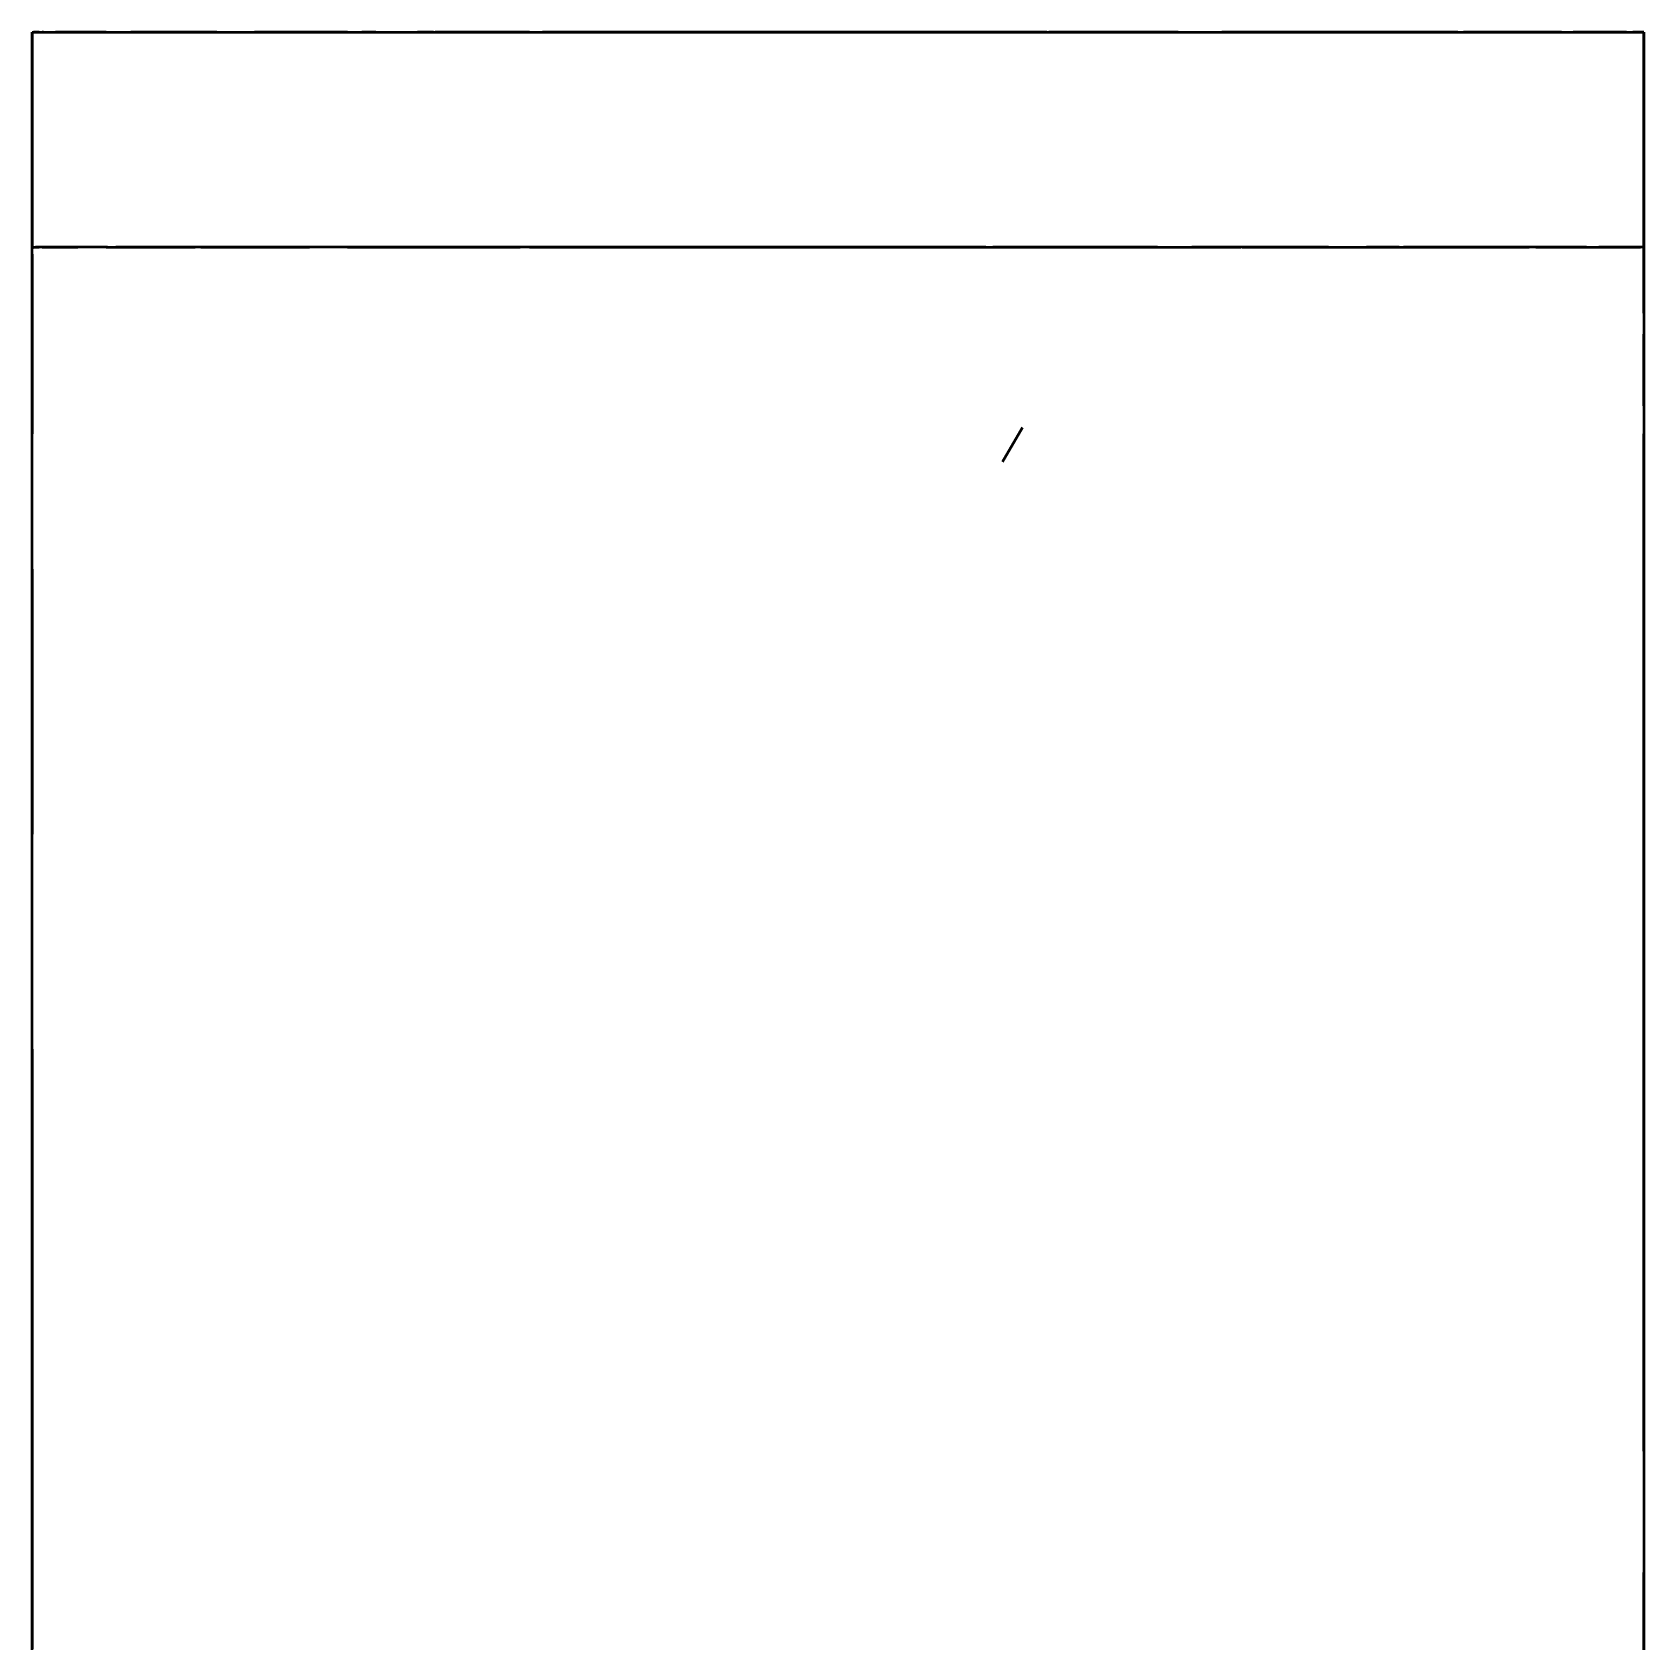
# Model space of a CAD drawing. Header units: millimetres. Extents: x 0 to 420, y 0 to 297.
# Drawn here: x 214.06 to 244.06, y 187.87 to 217.84 of the extents above; entities that cross this region are included whole.
import ezdxf

# ---------------------------------------------------------------- set-up
doc = ezdxf.new("R2010")
doc.units = ezdxf.units.MM
doc.linetypes.add('DASHED', pattern=[1.524, 1.27, -0.254])
doc.layers.add('OCULTA', color=8, linetype='DASHED', lineweight=25)
doc.layers.add('VISIBLE', color=7, linetype='CONTINUOUS', lineweight=50)

msp = doc.modelspace()

# ---------------------------------------------------------------- linework, layer by layer
at = {"layer": 'OCULTA'}
for p, q in [((214.058, 217.843), (214.058, 217.843)), ((214.058, 217.843), (214.058, 217.843)), ((214.058, 217.802), (214.058, 217.843)), ((214.058, 217.843), (214.058, 217.843)), ((214.058, 217.843), (214.058, 217.843)), ((214.058, 217.843), (214.058, 217.843)), ((214.058, 217.843), (214.058, 217.843)), ((214.058, 217.843), (214.058, 217.843)), ((214.058, 217.843), (214.058, 217.843)), ((214.058, 217.802), (214.058, 217.775)), ((214.246, 217.843), (214.186, 217.843)), ((214.266, 217.843), (214.569, 217.843)), ((215.667, 217.843), (215.432, 217.843)), ((215.667, 217.843), (216.068, 217.843)), ((217.843, 217.843), (217.497, 217.843)), ((217.843, 217.843), (218.451, 217.843)), ((220.196, 217.843), (219.927, 217.843)), ((220.457, 217.843), (220.653, 217.843)), ((221.558, 217.843), (220.653, 217.843)), ((223.318, 217.843), (223.255, 217.843)), ((223.324, 217.843), (223.318, 217.843)), ((225.347, 217.843), (225.169, 217.843)), ((226.332, 217.843), (226.526, 217.843)), ((227.1, 217.843), (226.526, 217.843)), ((227.923, 217.843), (228.774, 217.843)), ((229.395, 217.843), (229.058, 217.843)), ((231.016, 217.843), (229.797, 217.843)), ((232.439, 217.843), (232.94, 217.843)), ((232.986, 217.843), (232.94, 217.843)), ((234.558, 217.843), (234.558, 217.843)), ((235.391, 217.843), (236.558, 217.843)), ((238.166, 217.843), (238.189, 217.843)), ((240.596, 217.843), (240.958, 217.843)), ((242.528, 217.843), (242.916, 217.843)), ((243.737, 217.843), (243.93, 217.843)), ((244.058, 217.775), (244.058, 217.843)), ((244.058, 217.843), (244.058, 217.843)), ((244.058, 217.843), (244.058, 217.843)), ((244.058, 217.843), (244.058, 217.843)), ((244.058, 217.843), (244.058, 217.843)), ((244.058, 217.843), (244.058, 217.843)), ((244.058, 217.843), (244.058, 217.843)), ((244.058, 217.843), (244.058, 217.843)), ((214.058, 217.775), (214.058, 217.57)), ((214.058, 217.57), (214.058, 217.234)), ((244.058, 217.775), (244.058, 217.57)), ((244.058, 217.234), (244.058, 217.57)), ((214.058, 217.234), (214.058, 216.771)), ((244.058, 217.234), (244.058, 216.771)), ((214.058, 216.771), (214.058, 216.19)), ((244.058, 216.19), (244.058, 216.771)), ((214.058, 216.19), (214.058, 215.5)), ((244.058, 216.19), (244.058, 215.5)), ((214.058, 215.5), (214.058, 214.713)), ((244.058, 214.713), (244.058, 215.5)), ((214.058, 213.91), (214.058, 214.713)), ((244.058, 214.713), (244.058, 213.843)), ((214.058, 213.91), (214.058, 213.843)), ((214.058, 213.843), (214.058, 213.843)), ((214.058, 213.843), (214.058, 213.843)), ((214.058, 213.843), (214.058, 213.809)), ((214.058, 213.843), (214.058, 212.904)), ((214.058, 213.843), (214.058, 213.843)), ((214.058, 213.843), (214.058, 213.843)), ((214.058, 213.843), (214.058, 213.843)), ((214.058, 213.809), (214.058, 213.707)), ((214.058, 213.707), (214.058, 213.539)), ((214.246, 213.843), (214.186, 213.843)), ((214.905, 213.843), (215.2, 213.843)), ((215.432, 213.843), (215.2, 213.843)), ((217.093, 213.843), (217.158, 213.843)), ((217.497, 213.843), (217.158, 213.843)), ((219.927, 213.843), (219.943, 213.843)), ((219.943, 213.843), (220.196, 213.843)), ((220.653, 213.843), (220.196, 213.843)), ((223.143, 213.843), (223.255, 213.843)), ((223.255, 213.843), (223.318, 213.843)), ((223.558, 213.843), (223.558, 213.843)), ((223.745, 213.843), (223.991, 213.843)), ((224.506, 213.843), (224.295, 213.843)), ((225.169, 213.843), (225.526, 213.843)), ((226.308, 213.843), (226.8, 213.843)), ((226.519, 213.843), (226.526, 213.843)), ((226.526, 213.843), (227.1, 213.843)), ((227.634, 213.843), (228.011, 213.843)), ((229.797, 213.843), (229.058, 213.843)), ((229.058, 213.843), (229.276, 213.843)), ((229.797, 213.843), (229.952, 213.843)), ((230.482, 213.843), (230.796, 213.843)), ((232.986, 213.843), (232.94, 213.843)), ((232.986, 213.843), (233.343, 213.843)), ((234.558, 213.843), (234.558, 213.843)), ((234.558, 213.843), (234.558, 213.843)), ((234.558, 213.843), (234.558, 213.843)), ((236.558, 213.843), (236.58, 213.843)), ((239.504, 213.843), (239.665, 213.843)), ((241.924, 213.843), (242.048, 213.843)), ((243.547, 213.843), (243.562, 213.843)), ((244.058, 212.904), (244.058, 213.843)), ((244.058, 213.843), (244.058, 213.843)), ((244.058, 213.843), (244.058, 213.843)), ((244.058, 213.843), (244.058, 213.843)), ((244.058, 213.843), (244.058, 213.843)), ((244.058, 213.843), (244.058, 213.843)), ((244.058, 213.843), (244.058, 213.809)), ((244.058, 213.809), (244.058, 213.743)), ((244.058, 213.743), (244.058, 213.707)), ((244.058, 213.707), (244.058, 213.539)), ((214.058, 213.307), (214.058, 213.016)), ((244.058, 213.307), (244.058, 213.016)), ((214.058, 213.016), (214.058, 212.671)), ((244.058, 213.016), (244.058, 212.671)), ((214.058, 212.904), (214.058, 211.914)), ((244.058, 212.904), (244.058, 211.914)), ((214.058, 212.671), (214.058, 212.278)), ((244.058, 212.671), (244.058, 212.278)), ((214.058, 212.278), (214.058, 211.843)), ((244.058, 212.278), (244.058, 211.843)), ((214.058, 211.914), (214.058, 210.887)), ((214.058, 211.843), (214.058, 211.374)), ((244.058, 210.887), (244.058, 211.914)), ((244.058, 211.843), (244.058, 211.374)), ((214.058, 211.374), (214.058, 210.878)), ((244.058, 211.374), (244.058, 210.878)), ((214.058, 210.887), (214.058, 209.843)), ((214.058, 210.878), (214.058, 210.365)), ((244.058, 210.887), (244.058, 209.843)), ((244.058, 210.699), (244.058, 210.878)), ((244.058, 210.365), (244.058, 210.699)), ((214.058, 209.843), (214.058, 210.365)), ((244.058, 209.843), (244.058, 210.365)), ((214.058, 207.843), (214.058, 209.843)), ((214.058, 207.843), (214.058, 209.843)), ((244.058, 207.843), (244.058, 209.843)), ((244.058, 207.843), (244.058, 209.843)), ((214.058, 207.843), (214.058, 188)), ((244.058, 195.284), (244.058, 207.843)), ((244.058, 207.665), (244.058, 207.843)), ((244.058, 200.851), (244.058, 204.465)), ((214.058, 202.906), (214.058, 197.046)), ((244.058, 196.612), (244.058, 200.851)), ((244.058, 195.284), (244.058, 191.455)), ((244.058, 188), (244.058, 191.455)), ((244.058, 188), (244.058, 191.418)), ((214.058, 188.544), (214.058, 188)), ((214.058, 188), (214.058, 187.738)), ((214.058, 188), (214.058, 187.477)), ((244.058, 187.477), (244.058, 188)), ((244.058, 188), (244.058, 187.738))]:
    msp.add_line(p, q, dxfattribs=at)
at = {"layer": 'VISIBLE'}
for p, q in [((214.058, 217.775), (214.058, 217.843)), ((214.058, 217.809), (214.058, 217.843)), ((214.058, 217.843), (214.186, 217.843)), ((214.058, 217.843), (214.058, 214.75)), ((214.058, 217.843), (214.161, 217.843)), ((214.058, 217.809), (214.058, 217.843)), ((214.058, 217.843), (214.058, 215.046)), ((214.058, 217.843), (214.186, 217.843)), ((214.058, 217.843), (214.084, 217.843)), ((214.058, 217.843), (214.058, 217.843)), ((214.058, 217.843), (214.058, 217.843)), ((214.058, 217.843), (244.058, 217.843)), ((214.058, 158), (214.058, 217.843)), ((214.058, 217.809), (214.058, 217.558)), ((214.058, 217.809), (214.058, 215.774)), ((214.186, 217.843), (214.084, 217.843)), ((214.184, 217.843), (214.161, 217.843)), ((214.186, 217.843), (214.184, 217.843)), ((214.186, 217.843), (214.2, 217.843)), ((214.2, 217.843), (214.569, 217.843)), ((214.2, 217.843), (214.493, 217.843)), ((214.266, 217.843), (214.246, 217.843)), ((214.246, 217.843), (214.263, 217.843)), ((214.266, 217.843), (214.263, 217.843)), ((214.569, 217.843), (214.493, 217.843)), ((214.569, 217.843), (215.2, 217.843)), ((214.569, 217.843), (215.037, 217.843)), ((215.2, 217.843), (214.569, 217.843)), ((214.569, 217.843), (214.696, 217.843)), ((215.2, 217.843), (214.696, 217.843)), ((215.074, 217.843), (215.037, 217.843)), ((215.2, 217.843), (215.074, 217.843)), ((215.2, 217.843), (215.459, 217.843)), ((215.432, 217.843), (215.2, 217.843)), ((215.2, 217.843), (215.374, 217.843)), ((215.432, 217.843), (215.374, 217.843)), ((215.459, 217.843), (216.068, 217.843)), ((215.459, 217.843), (215.895, 217.843)), ((216.068, 217.843), (215.895, 217.843)), ((216.068, 217.843), (217.158, 217.843)), ((216.068, 217.843), (216.939, 217.843)), ((217.158, 217.843), (216.068, 217.843)), ((216.068, 217.843), (216.286, 217.843)), ((217.158, 217.843), (216.286, 217.843)), ((216.94, 217.843), (216.939, 217.843)), ((217.158, 217.843), (216.94, 217.843)), ((217.158, 217.843), (217.954, 217.843)), ((217.497, 217.843), (217.158, 217.843)), ((217.158, 217.843), (217.417, 217.843)), ((217.497, 217.843), (217.417, 217.843)), ((217.954, 217.843), (218.451, 217.843)), ((217.954, 217.843), (218.193, 217.843)), ((218.451, 217.843), (218.193, 217.843)), ((218.531, 217.843), (218.451, 217.843)), ((218.451, 217.843), (219.632, 217.843)), ((219.927, 217.843), (218.451, 217.843)), ((218.451, 217.843), (218.747, 217.843)), ((219.927, 217.843), (218.531, 217.843)), ((219.927, 217.843), (218.747, 217.843)), ((219.927, 217.843), (219.632, 217.843)), ((219.927, 217.843), (221.527, 217.843)), ((219.927, 217.843), (221.232, 217.843)), ((220.457, 217.843), (220.196, 217.843)), ((220.196, 217.843), (220.254, 217.843)), ((220.457, 217.843), (220.254, 217.843)), ((221.463, 217.843), (221.232, 217.843)), ((221.527, 217.843), (221.463, 217.843)), ((221.527, 217.843), (221.558, 217.843)), ((221.558, 217.843), (223.318, 217.843)), ((221.558, 217.843), (222.966, 217.843)), ((223.255, 217.843), (221.558, 217.843)), ((221.558, 217.843), (221.91, 217.843)), ((223.255, 217.843), (221.91, 217.843)), ((223.318, 217.843), (222.966, 217.843)), ((223.318, 217.843), (223.558, 217.843)), ((223.324, 217.843), (225.176, 217.843)), ((223.324, 217.843), (223.69, 217.843)), ((223.558, 217.843), (225.169, 217.843)), ((223.558, 217.843), (224.295, 217.843)), ((223.558, 217.843), (223.558, 217.843)), ((223.558, 217.843), (223.745, 217.843)), ((223.558, 217.843), (223.708, 217.843)), ((223.558, 217.843), (223.558, 217.843)), ((223.558, 217.843), (225.131, 217.843)), ((223.558, 217.843), (224.805, 217.843)), ((223.945, 217.843), (223.558, 217.843)), ((223.558, 217.843), (223.558, 217.843)), ((223.558, 217.843), (223.596, 217.843)), ((223.558, 217.843), (223.558, 217.843)), ((223.558, 217.843), (223.708, 217.843)), ((223.558, 217.843), (223.558, 217.843)), ((223.828, 217.843), (223.558, 217.843)), ((223.558, 217.843), (223.558, 217.843)), ((223.558, 217.843), (223.596, 217.843)), ((223.558, 217.843), (223.558, 217.843)), ((223.558, 217.843), (223.558, 217.843)), ((223.745, 217.843), (223.596, 217.843)), ((223.745, 217.843), (223.596, 217.843)), ((225.176, 217.843), (223.69, 217.843)), ((223.745, 217.843), (223.708, 217.843)), ((223.713, 217.843), (223.708, 217.843)), ((223.745, 217.843), (223.713, 217.843)), ((223.745, 217.843), (224.185, 217.843)), ((224.252, 217.843), (223.745, 217.843)), ((223.745, 217.843), (223.855, 217.843)), ((223.781, 217.843), (223.745, 217.843)), ((223.956, 217.843), (223.745, 217.843)), ((223.745, 217.843), (223.855, 217.843)), ((223.756, 217.843), (225.169, 217.843)), ((223.781, 217.843), (224.295, 217.843)), ((223.781, 217.843), (224.185, 217.843)), ((224.295, 217.843), (223.855, 217.843)), ((224.199, 217.843), (223.855, 217.843)), ((224.199, 217.843), (223.956, 217.843)), ((224.295, 217.843), (224.185, 217.843)), ((224.295, 217.843), (224.185, 217.843)), ((224.199, 217.843), (224.295, 217.843)), ((224.295, 217.843), (224.995, 217.843)), ((224.295, 217.843), (224.302, 217.843)), ((224.295, 217.843), (224.995, 217.843)), ((225.343, 217.843), (224.295, 217.843)), ((224.295, 217.843), (224.47, 217.843)), ((224.302, 217.843), (224.47, 217.843)), ((225.169, 217.843), (224.47, 217.843)), ((225.169, 217.843), (224.47, 217.843)), ((225.131, 217.843), (224.805, 217.843)), ((225.169, 217.843), (224.995, 217.843)), ((225.065, 217.843), (224.995, 217.843)), ((225.169, 217.843), (225.065, 217.843)), ((225.131, 217.843), (225.176, 217.843)), ((225.169, 217.843), (226.081, 217.843)), ((225.169, 217.843), (225.397, 217.843)), ((225.975, 217.843), (225.169, 217.843)), ((225.176, 217.843), (227.1, 217.843)), ((225.176, 217.843), (226.716, 217.843)), ((226.332, 217.843), (225.176, 217.843)), ((225.176, 217.843), (225.561, 217.843)), ((225.347, 217.843), (226.271, 217.843)), ((225.347, 217.843), (225.397, 217.843)), ((226.308, 217.843), (225.397, 217.843)), ((226.271, 217.843), (225.397, 217.843)), ((226.332, 217.843), (225.561, 217.843)), ((225.975, 217.843), (226.308, 217.843)), ((225.975, 217.843), (226.081, 217.843)), ((225.98, 217.843), (227.634, 217.843)), ((226.308, 217.843), (226.081, 217.843)), ((226.308, 217.843), (226.081, 217.843)), ((226.271, 217.843), (226.308, 217.843)), ((226.308, 217.843), (227.369, 217.843)), ((226.308, 217.843), (226.574, 217.843)), ((226.308, 217.843), (227.369, 217.843)), ((227.114, 217.843), (226.308, 217.843)), ((226.308, 217.843), (226.574, 217.843)), ((227.634, 217.843), (226.574, 217.843)), ((227.114, 217.843), (226.574, 217.843)), ((227.1, 217.843), (226.716, 217.843)), ((227.1, 217.843), (228.319, 217.843)), ((229.058, 217.843), (227.1, 217.843)), ((227.1, 217.843), (227.492, 217.843)), ((227.114, 217.843), (227.898, 217.843)), ((227.114, 217.843), (227.634, 217.843)), ((227.634, 217.843), (227.369, 217.843)), ((227.634, 217.843), (227.369, 217.843)), ((229.058, 217.843), (227.492, 217.843)), ((227.634, 217.843), (228.774, 217.843)), ((227.634, 217.843), (227.919, 217.843)), ((228.401, 217.843), (227.634, 217.843)), ((227.923, 217.843), (227.634, 217.843)), ((227.634, 217.843), (227.919, 217.843)), ((229.058, 217.843), (227.919, 217.843)), ((227.923, 217.843), (227.919, 217.843)), ((228.319, 217.843), (229.058, 217.843)), ((228.319, 217.843), (228.667, 217.843)), ((228.401, 217.843), (229.058, 217.843)), ((228.401, 217.843), (228.774, 217.843)), ((228.425, 217.843), (230.482, 217.843)), ((229.058, 217.843), (228.667, 217.843)), ((229.058, 217.843), (228.774, 217.843)), ((229.058, 217.843), (228.774, 217.843)), ((228.774, 217.843), (229.666, 217.843)), ((228.774, 217.843), (229.058, 217.843)), ((229.058, 217.843), (230.198, 217.843)), ((229.058, 217.843), (231.016, 217.843)), ((229.058, 217.843), (230.625, 217.843)), ((229.058, 217.843), (229.343, 217.843)), ((229.058, 217.843), (230.198, 217.843)), ((229.774, 217.843), (229.058, 217.843)), ((229.058, 217.843), (229.343, 217.843)), ((230.482, 217.843), (229.343, 217.843)), ((229.774, 217.843), (229.343, 217.843)), ((229.395, 217.843), (229.797, 217.843)), ((229.395, 217.843), (229.45, 217.843)), ((229.797, 217.843), (229.45, 217.843)), ((229.774, 217.843), (231.023, 217.843)), ((229.774, 217.843), (230.482, 217.843)), ((230.482, 217.843), (230.198, 217.843)), ((230.482, 217.843), (230.198, 217.843)), ((230.482, 217.843), (231.543, 217.843)), ((230.482, 217.843), (230.748, 217.843)), ((230.783, 217.843), (230.482, 217.843)), ((231.209, 217.843), (230.482, 217.843)), ((230.482, 217.843), (230.748, 217.843)), ((231.016, 217.843), (230.625, 217.843)), ((231.808, 217.843), (230.748, 217.843)), ((231.209, 217.843), (230.748, 217.843)), ((230.783, 217.843), (231.808, 217.843)), ((230.783, 217.843), (231.543, 217.843)), ((230.856, 217.843), (232.901, 217.843)), ((231.016, 217.843), (231.591, 217.843)), ((232.439, 217.843), (231.016, 217.843)), ((231.016, 217.843), (231.401, 217.843)), ((231.209, 217.843), (231.808, 217.843)), ((232.439, 217.843), (231.401, 217.843)), ((231.808, 217.843), (231.543, 217.843)), ((231.808, 217.843), (231.543, 217.843)), ((231.591, 217.843), (232.94, 217.843)), ((231.591, 217.843), (232.556, 217.843)), ((231.808, 217.843), (232.72, 217.843)), ((231.808, 217.843), (232.036, 217.843)), ((231.808, 217.843), (232.72, 217.843)), ((231.808, 217.843), (232.036, 217.843)), ((232.947, 217.843), (232.036, 217.843)), ((232.947, 217.843), (232.036, 217.843)), ((232.94, 217.843), (232.556, 217.843)), ((232.947, 217.843), (232.72, 217.843)), ((232.901, 217.843), (232.72, 217.843)), ((232.901, 217.843), (232.947, 217.843)), ((232.907, 217.843), (233.821, 217.843)), ((232.94, 217.843), (234.798, 217.843)), ((232.94, 217.843), (234.427, 217.843)), ((232.947, 217.843), (233.052, 217.843)), ((232.947, 217.843), (233.122, 217.843)), ((232.947, 217.843), (233.647, 217.843)), ((232.947, 217.843), (233.122, 217.843)), ((234.798, 217.843), (232.986, 217.843)), ((232.986, 217.843), (233.312, 217.843)), ((233.647, 217.843), (233.052, 217.843)), ((233.821, 217.843), (233.122, 217.843)), ((233.122, 217.843), (233.815, 217.843)), ((234.798, 217.843), (233.312, 217.843)), ((233.821, 217.843), (233.647, 217.843)), ((233.821, 217.843), (233.647, 217.843)), ((233.821, 217.843), (233.815, 217.843)), ((233.821, 217.843), (234.261, 217.843)), ((233.821, 217.843), (233.931, 217.843)), ((233.821, 217.843), (234.261, 217.843)), ((234.657, 217.843), (233.821, 217.843)), ((233.821, 217.843), (233.931, 217.843)), ((234.371, 217.843), (233.864, 217.843)), ((234.371, 217.843), (233.931, 217.843)), ((234.371, 217.843), (233.931, 217.843)), ((234.371, 217.843), (234.161, 217.843)), ((234.371, 217.843), (234.261, 217.843)), ((234.371, 217.843), (234.261, 217.843)), ((234.371, 217.843), (234.404, 217.843)), ((234.371, 217.843), (234.409, 217.843)), ((234.375, 217.843), (234.371, 217.843)), ((234.424, 217.843), (234.371, 217.843)), ((234.371, 217.843), (234.409, 217.843)), ((234.375, 217.843), (234.521, 217.843)), ((234.521, 217.843), (234.404, 217.843)), ((234.558, 217.843), (234.409, 217.843)), ((234.424, 217.843), (234.409, 217.843)), ((234.424, 217.843), (234.558, 217.843)), ((234.798, 217.843), (234.427, 217.843)), ((234.558, 217.843), (234.521, 217.843)), ((234.558, 217.843), (234.521, 217.843)), ((234.558, 217.843), (234.558, 217.843)), ((234.558, 217.843), (234.558, 217.843)), ((234.558, 217.843), (234.558, 217.843)), ((234.558, 217.843), (234.558, 217.843)), ((234.558, 217.843), (234.558, 217.843)), ((234.558, 217.843), (234.558, 217.843)), ((234.558, 217.843), (234.558, 217.843)), ((234.558, 217.843), (234.558, 217.843)), ((234.798, 217.843), (234.862, 217.843)), ((235.391, 217.843), (234.798, 217.843)), ((234.798, 217.843), (235.15, 217.843)), ((234.862, 217.843), (236.558, 217.843)), ((234.862, 217.843), (236.206, 217.843)), ((235.391, 217.843), (235.15, 217.843)), ((236.558, 217.843), (236.206, 217.843)), ((236.59, 217.843), (236.558, 217.843)), ((238.166, 217.843), (236.558, 217.843)), ((236.558, 217.843), (236.885, 217.843)), ((236.59, 217.843), (237.463, 217.843)), ((236.59, 217.843), (236.653, 217.843)), ((237.463, 217.843), (236.653, 217.843)), ((238.166, 217.843), (236.885, 217.843)), ((237.463, 217.843), (238.189, 217.843)), ((237.463, 217.843), (237.863, 217.843)), ((238.189, 217.843), (237.863, 217.843)), ((238.189, 217.843), (239.665, 217.843)), ((238.189, 217.843), (239.37, 217.843)), ((239.586, 217.843), (238.189, 217.843)), ((238.189, 217.843), (238.485, 217.843)), ((239.665, 217.843), (238.485, 217.843)), ((239.665, 217.843), (239.37, 217.843)), ((239.665, 217.843), (239.586, 217.843)), ((239.665, 217.843), (240.958, 217.843)), ((239.665, 217.843), (240.7, 217.843)), ((240.596, 217.843), (239.665, 217.843)), ((239.665, 217.843), (239.924, 217.843)), ((240.596, 217.843), (239.924, 217.843)), ((240.958, 217.843), (240.7, 217.843)), ((240.958, 217.843), (242.048, 217.843)), ((240.958, 217.843), (241.177, 217.843)), ((242.048, 217.843), (240.958, 217.843)), ((240.958, 217.843), (241.176, 217.843)), ((242.048, 217.843), (241.176, 217.843)), ((241.177, 217.843), (241.83, 217.843)), ((242.048, 217.843), (241.83, 217.843)), ((242.048, 217.843), (242.916, 217.843)), ((242.048, 217.843), (242.743, 217.843)), ((242.528, 217.843), (242.048, 217.843)), ((242.048, 217.843), (242.222, 217.843)), ((242.528, 217.843), (242.222, 217.843)), ((242.916, 217.843), (242.743, 217.843)), ((242.916, 217.843), (243.547, 217.843)), ((242.916, 217.843), (243.08, 217.843)), ((243.547, 217.843), (242.916, 217.843)), ((242.916, 217.843), (243.043, 217.843)), ((243.547, 217.843), (243.043, 217.843)), ((243.08, 217.843), (243.421, 217.843)), ((243.547, 217.843), (243.421, 217.843)), ((243.547, 217.843), (243.93, 217.843)), ((243.547, 217.843), (243.854, 217.843)), ((243.737, 217.843), (243.547, 217.843)), ((243.547, 217.843), (243.624, 217.843)), ((243.737, 217.843), (243.624, 217.843)), ((243.93, 217.843), (243.854, 217.843)), ((244.058, 217.843), (243.93, 217.843)), ((244.058, 217.843), (243.93, 217.843)), ((243.93, 217.843), (243.933, 217.843)), ((243.93, 217.843), (243.956, 217.843)), ((243.933, 217.843), (244.033, 217.843)), ((244.058, 217.843), (243.956, 217.843)), ((244.058, 217.843), (244.033, 217.843)), ((244.058, 217.775), (244.058, 217.843)), ((244.058, 217.809), (244.058, 217.843)), ((244.058, 217.843), (244.058, 214.75)), ((244.058, 214.612), (244.058, 217.843)), ((244.058, 217.809), (244.058, 217.843)), ((244.058, 217.843), (244.058, 217.843)), ((244.058, 217.843), (244.058, 217.843)), ((244.058, 217.843), (244.058, 158)), ((244.058, 217.809), (244.058, 217.558)), ((244.058, 217.809), (244.058, 215.774)), ((214.058, 217.57), (214.058, 217.775)), ((214.058, 217.234), (214.058, 217.57)), ((214.058, 215.794), (214.058, 217.558)), ((244.058, 217.775), (244.058, 217.57)), ((244.058, 217.57), (244.058, 217.333)), ((244.058, 215.794), (244.058, 217.558)), ((214.058, 216.771), (214.058, 217.234)), ((244.058, 217.333), (244.058, 217.234)), ((244.058, 217.234), (244.058, 216.771)), ((214.058, 216.19), (214.058, 216.771)), ((244.058, 216.19), (244.058, 216.771)), ((214.058, 215.699), (214.058, 216.19)), ((244.058, 216.19), (244.058, 215.5)), ((214.058, 215.774), (214.058, 215.794)), ((214.058, 215.774), (214.058, 213.843)), ((214.058, 215.774), (214.058, 215.046)), ((244.058, 215.774), (244.058, 215.794)), ((244.058, 215.774), (244.058, 213.843)), ((244.058, 214.612), (244.058, 215.774)), ((214.058, 215.699), (214.058, 215.5)), ((214.058, 214.713), (214.058, 215.5)), ((244.058, 214.713), (244.058, 215.5)), ((214.058, 213.843), (214.058, 214.75)), ((214.058, 213.843), (214.058, 214.713)), ((214.058, 214.713), (214.058, 213.864)), ((244.058, 213.843), (244.058, 214.75)), ((244.058, 214.713), (244.058, 213.843)), ((244.058, 214.713), (244.058, 213.864)), ((214.058, 213.843), (214.058, 213.864)), ((214.058, 212.904), (214.058, 213.843)), ((214.058, 213.843), (214.058, 213.809)), ((214.058, 213.843), (214.058, 213.843)), ((214.058, 213.843), (214.058, 213.843)), ((214.058, 213.843), (214.058, 213.843)), ((214.058, 213.843), (214.058, 213.843)), ((214.058, 213.843), (214.058, 213.843)), ((214.058, 213.843), (214.058, 213.843)), ((214.058, 213.843), (214.058, 213.843)), ((214.058, 213.843), (214.058, 213.843)), ((214.058, 213.843), (214.058, 213.843)), ((214.058, 213.843), (214.058, 213.843)), ((214.058, 213.843), (214.058, 213.843)), ((214.058, 213.843), (214.186, 213.843)), ((214.058, 213.843), (214.058, 213.843)), ((214.058, 213.843), (214.12, 213.843)), ((214.058, 213.843), (214.186, 213.843)), ((214.058, 213.843), (214.125, 213.843)), ((214.058, 213.843), (214.058, 213.843)), ((214.058, 213.843), (214.058, 213.843)), ((214.058, 213.843), (214.058, 213.843)), ((214.058, 213.789), (214.058, 213.809)), ((214.058, 213.707), (214.058, 213.789)), ((214.058, 213.707), (214.058, 213.539)), ((214.058, 213.707), (214.058, 213.562)), ((214.186, 213.843), (214.12, 213.843)), ((214.186, 213.843), (214.125, 213.843)), ((214.2, 213.843), (214.186, 213.843)), ((214.272, 213.843), (214.2, 213.843)), ((214.246, 213.843), (214.569, 213.843)), ((214.246, 213.843), (214.385, 213.843)), ((214.569, 213.843), (214.272, 213.843)), ((214.272, 213.843), (214.37, 213.843)), ((214.569, 213.843), (214.37, 213.843)), ((214.569, 213.843), (214.385, 213.843)), ((214.569, 213.843), (214.905, 213.843)), ((214.569, 213.843), (214.897, 213.843)), ((215.127, 213.843), (214.569, 213.843)), ((214.569, 213.843), (214.872, 213.843)), ((215.127, 213.843), (214.872, 213.843)), ((214.905, 213.843), (214.897, 213.843)), ((215.2, 213.843), (215.127, 213.843)), ((215.459, 213.843), (215.2, 213.843)), ((215.432, 213.843), (216.068, 213.843)), ((215.432, 213.843), (215.652, 213.843)), ((215.459, 213.843), (216.068, 213.843)), ((215.459, 213.843), (215.617, 213.843)), ((216.068, 213.843), (215.617, 213.843)), ((216.068, 213.843), (215.652, 213.843)), ((216.068, 213.843), (217.093, 213.843)), ((216.068, 213.843), (216.635, 213.843)), ((217.158, 213.843), (216.068, 213.843)), ((216.068, 213.843), (216.592, 213.843)), ((217.158, 213.843), (216.592, 213.843)), ((217.093, 213.843), (216.635, 213.843)), ((217.199, 213.843), (217.158, 213.843)), ((217.954, 213.843), (217.199, 213.843)), ((217.199, 213.843), (217.779, 213.843)), ((217.497, 213.843), (218.451, 213.843)), ((217.497, 213.843), (217.831, 213.843)), ((217.954, 213.843), (217.779, 213.843)), ((218.451, 213.843), (217.831, 213.843)), ((217.954, 213.843), (218.451, 213.843)), ((219.079, 213.843), (218.451, 213.843)), ((218.531, 213.843), (218.451, 213.843)), ((218.451, 213.843), (219.219, 213.843)), ((219.927, 213.843), (218.531, 213.843)), ((219.927, 213.843), (219.079, 213.843)), ((219.079, 213.843), (219.16, 213.843)), ((219.927, 213.843), (219.16, 213.843)), ((219.927, 213.843), (219.219, 213.843)), ((221.527, 213.843), (219.927, 213.843)), ((219.927, 213.843), (220.71, 213.843)), ((220.653, 213.843), (221.558, 213.843)), ((220.653, 213.843), (220.775, 213.843)), ((221.527, 213.843), (220.71, 213.843)), ((221.558, 213.843), (220.775, 213.843)), ((221.527, 213.843), (221.558, 213.843)), ((221.558, 213.843), (223.143, 213.843)), ((221.558, 213.843), (222.474, 213.843)), ((223.318, 213.843), (221.558, 213.843)), ((221.558, 213.843), (222.403, 213.843)), ((223.318, 213.843), (222.403, 213.843)), ((223.143, 213.843), (222.474, 213.843)), ((223.558, 213.843), (223.318, 213.843)), ((223.318, 213.843), (225.176, 213.843)), ((223.318, 213.843), (224.284, 213.843)), ((223.558, 213.843), (223.639, 213.843)), ((223.638, 213.843), (223.558, 213.843)), ((223.558, 213.843), (223.558, 213.843)), ((223.558, 213.843), (223.558, 213.843)), ((223.558, 213.843), (223.656, 213.843)), ((223.558, 213.843), (225.131, 213.843)), ((223.558, 213.843), (224.21, 213.843)), ((223.955, 213.843), (223.558, 213.843)), ((223.558, 213.843), (223.558, 213.843)), ((223.558, 213.843), (223.558, 213.843)), ((223.558, 213.843), (223.558, 213.843)), ((223.558, 213.843), (223.656, 213.843)), ((223.558, 213.843), (223.558, 213.843)), ((223.558, 213.843), (223.956, 213.843)), ((223.614, 213.843), (224.252, 213.843)), ((223.638, 213.843), (223.745, 213.843)), ((223.638, 213.843), (223.648, 213.843)), ((223.639, 213.843), (223.745, 213.843)), ((223.639, 213.843), (223.648, 213.843)), ((223.745, 213.843), (223.648, 213.843)), ((223.745, 213.843), (223.648, 213.843)), ((223.745, 213.843), (223.656, 213.843)), ((223.745, 213.843), (223.656, 213.843)), ((223.745, 213.843), (224.009, 213.843)), ((224.409, 213.843), (223.745, 213.843)), ((223.745, 213.843), (224.031, 213.843)), ((223.745, 213.843), (224.009, 213.843)), ((226.167, 213.843), (223.941, 213.843)), ((224.295, 213.843), (223.956, 213.843)), ((223.991, 213.843), (224.031, 213.843)), ((224.001, 213.843), (226.308, 213.843)), ((224.295, 213.843), (224.009, 213.843)), ((224.295, 213.843), (224.009, 213.843)), ((224.295, 213.843), (224.031, 213.843)), ((224.295, 213.843), (224.031, 213.843)), ((225.131, 213.843), (224.21, 213.843)), ((225.169, 213.843), (224.231, 213.843)), ((224.295, 213.843), (224.252, 213.843)), ((225.176, 213.843), (224.284, 213.843)), ((224.295, 213.843), (224.715, 213.843)), ((224.295, 213.843), (225.518, 213.843)), ((224.295, 213.843), (224.75, 213.843)), ((224.481, 213.843), (224.295, 213.843)), ((224.481, 213.843), (225.169, 213.843)), ((224.481, 213.843), (224.715, 213.843)), ((224.506, 213.843), (224.75, 213.843)), ((225.169, 213.843), (224.715, 213.843)), ((225.169, 213.843), (224.715, 213.843)), ((225.169, 213.843), (224.75, 213.843)), ((225.169, 213.843), (224.75, 213.843)), ((225.131, 213.843), (225.176, 213.843)), ((225.169, 213.843), (225.716, 213.843)), ((225.169, 213.843), (225.762, 213.843)), ((225.169, 213.843), (225.716, 213.843)), ((225.176, 213.843), (226.519, 213.843)), ((225.176, 213.843), (226.177, 213.843)), ((227.1, 213.843), (225.176, 213.843)), ((225.176, 213.843), (226.1, 213.843)), ((225.526, 213.843), (226.778, 213.843)), ((225.526, 213.843), (225.762, 213.843)), ((226.167, 213.843), (225.716, 213.843)), ((226.308, 213.843), (225.716, 213.843)), ((226.308, 213.843), (225.762, 213.843)), ((226.308, 213.843), (225.762, 213.843)), ((227.1, 213.843), (226.1, 213.843)), ((226.167, 213.843), (226.308, 213.843)), ((226.169, 213.843), (227.634, 213.843)), ((226.519, 213.843), (226.177, 213.843)), ((226.188, 213.843), (228.974, 213.843)), ((226.308, 213.843), (226.945, 213.843)), ((226.308, 213.843), (226.998, 213.843)), ((226.308, 213.843), (226.945, 213.843)), ((226.8, 213.843), (227.987, 213.843)), ((226.8, 213.843), (226.998, 213.843)), ((227.634, 213.843), (226.945, 213.843)), ((227.494, 213.843), (226.945, 213.843)), ((227.634, 213.843), (226.998, 213.843)), ((227.634, 213.843), (226.998, 213.843)), ((227.1, 213.843), (229.058, 213.843)), ((227.1, 213.843), (228.118, 213.843)), ((228.319, 213.843), (227.1, 213.843)), ((227.1, 213.843), (228.04, 213.843)), ((227.191, 213.843), (229.058, 213.843)), ((227.494, 213.843), (227.634, 213.843)), ((227.634, 213.843), (228.318, 213.843)), ((227.634, 213.843), (228.375, 213.843)), ((227.634, 213.843), (228.318, 213.843)), ((228.011, 213.843), (229.257, 213.843)), ((228.011, 213.843), (228.375, 213.843)), ((228.319, 213.843), (228.04, 213.843)), ((229.058, 213.843), (228.118, 213.843)), ((228.974, 213.843), (228.318, 213.843)), ((229.058, 213.843), (228.318, 213.843)), ((228.319, 213.843), (229.058, 213.843)), ((229.058, 213.843), (228.375, 213.843)), ((229.058, 213.843), (228.375, 213.843)), ((228.974, 213.843), (229.058, 213.843)), ((228.977, 213.843), (230.482, 213.843)), ((229.034, 213.843), (231.656, 213.843)), ((229.058, 213.843), (229.742, 213.843)), ((231.016, 213.843), (229.058, 213.843)), ((229.058, 213.843), (229.998, 213.843)), ((229.058, 213.843), (229.799, 213.843)), ((229.058, 213.843), (229.742, 213.843)), ((229.276, 213.843), (230.751, 213.843)), ((229.276, 213.843), (229.799, 213.843)), ((230.482, 213.843), (229.742, 213.843)), ((230.482, 213.843), (229.742, 213.843)), ((230.482, 213.843), (229.799, 213.843)), ((230.482, 213.843), (229.799, 213.843)), ((229.952, 213.843), (231.016, 213.843)), ((229.952, 213.843), (230.076, 213.843)), ((231.016, 213.843), (229.998, 213.843)), ((231.016, 213.843), (230.076, 213.843)), ((230.482, 213.843), (231.119, 213.843)), ((230.482, 213.843), (231.172, 213.843)), ((230.623, 213.843), (230.482, 213.843)), ((230.623, 213.843), (231.808, 213.843)), ((230.623, 213.843), (231.119, 213.843)), ((230.796, 213.843), (232.946, 213.843)), ((230.796, 213.843), (231.172, 213.843)), ((231.591, 213.843), (231.016, 213.843)), ((231.016, 213.843), (232.94, 213.843)), ((231.016, 213.843), (232.017, 213.843)), ((231.656, 213.843), (231.119, 213.843)), ((231.808, 213.843), (231.119, 213.843)), ((231.167, 213.843), (232.947, 213.843)), ((231.808, 213.843), (231.172, 213.843)), ((231.808, 213.843), (231.172, 213.843)), ((231.591, 213.843), (232.94, 213.843)), ((231.591, 213.843), (231.94, 213.843)), ((231.656, 213.843), (231.808, 213.843)), ((231.667, 213.843), (232.947, 213.843)), ((231.808, 213.843), (232.355, 213.843)), ((231.808, 213.843), (233.42, 213.843)), ((231.808, 213.843), (232.401, 213.843)), ((231.808, 213.843), (234.074, 213.843)), ((231.808, 213.843), (232.401, 213.843)), ((231.808, 213.843), (232.355, 213.843)), ((232.94, 213.843), (231.94, 213.843)), ((232.94, 213.843), (232.017, 213.843)), ((232.947, 213.843), (232.355, 213.843)), ((232.947, 213.843), (232.355, 213.843)), ((232.947, 213.843), (232.401, 213.843)), ((232.947, 213.843), (232.401, 213.843)), ((234.798, 213.843), (232.94, 213.843)), ((232.94, 213.843), (233.832, 213.843)), ((232.947, 213.843), (233.367, 213.843)), ((232.947, 213.843), (234.238, 213.843)), ((232.947, 213.843), (233.402, 213.843)), ((232.947, 213.843), (233.611, 213.843)), ((232.947, 213.843), (233.402, 213.843)), ((232.947, 213.843), (233.367, 213.843)), ((233.343, 213.843), (234.798, 213.843)), ((233.343, 213.843), (233.906, 213.843)), ((233.821, 213.843), (233.367, 213.843)), ((233.635, 213.843), (233.367, 213.843)), ((233.821, 213.843), (233.402, 213.843)), ((233.611, 213.843), (233.402, 213.843)), ((233.611, 213.843), (233.886, 213.843)), ((233.611, 213.843), (233.821, 213.843)), ((233.635, 213.843), (233.821, 213.843)), ((233.721, 213.843), (234.371, 213.843)), ((233.857, 213.843), (233.821, 213.843)), ((234.161, 213.843), (233.821, 213.843)), ((233.821, 213.843), (234.107, 213.843)), ((233.864, 213.843), (233.821, 213.843)), ((233.821, 213.843), (234.107, 213.843)), ((233.821, 213.843), (234.085, 213.843)), ((234.798, 213.843), (233.832, 213.843)), ((233.857, 213.843), (234.371, 213.843)), ((233.857, 213.843), (234.085, 213.843)), ((235.008, 213.843), (233.864, 213.843)), ((234.798, 213.843), (233.906, 213.843)), ((234.371, 213.843), (234.085, 213.843)), ((234.371, 213.843), (234.085, 213.843)), ((234.371, 213.843), (234.107, 213.843)), ((234.371, 213.843), (234.107, 213.843)), ((234.112, 213.843), (234.786, 213.843)), ((234.371, 213.843), (234.461, 213.843)), ((234.371, 213.843), (234.469, 213.843)), ((234.573, 213.843), (234.371, 213.843)), ((234.371, 213.843), (234.469, 213.843)), ((234.371, 213.843), (234.461, 213.843)), ((234.558, 213.843), (234.461, 213.843)), ((234.477, 213.843), (234.461, 213.843)), ((234.558, 213.843), (234.469, 213.843)), ((234.558, 213.843), (234.469, 213.843)), ((234.477, 213.843), (234.558, 213.843)), ((234.558, 213.843), (234.558, 213.843)), ((234.558, 213.843), (234.558, 213.843)), ((234.558, 213.843), (234.558, 213.843)), ((234.558, 213.843), (234.558, 213.843)), ((234.558, 213.843), (234.558, 213.843)), ((234.558, 213.843), (234.558, 213.843)), ((234.862, 213.843), (234.798, 213.843)), ((234.798, 213.843), (236.558, 213.843)), ((234.798, 213.843), (235.714, 213.843)), ((234.862, 213.843), (236.558, 213.843)), ((234.862, 213.843), (235.643, 213.843)), ((236.558, 213.843), (235.643, 213.843)), ((236.558, 213.843), (235.714, 213.843)), ((236.59, 213.843), (236.558, 213.843)), ((236.58, 213.843), (238.189, 213.843)), ((236.58, 213.843), (237.406, 213.843)), ((237.463, 213.843), (236.59, 213.843)), ((236.59, 213.843), (237.341, 213.843)), ((237.463, 213.843), (237.341, 213.843)), ((238.189, 213.843), (237.406, 213.843)), ((237.463, 213.843), (238.189, 213.843)), ((238.189, 213.843), (239.504, 213.843)), ((238.189, 213.843), (238.957, 213.843)), ((238.189, 213.843), (239.037, 213.843)), ((238.189, 213.843), (238.898, 213.843)), ((239.037, 213.843), (238.898, 213.843)), ((239.504, 213.843), (238.957, 213.843)), ((239.037, 213.843), (239.665, 213.843)), ((239.037, 213.843), (239.586, 213.843)), ((239.665, 213.843), (239.586, 213.843)), ((239.665, 213.843), (240.958, 213.843)), ((239.665, 213.843), (240.338, 213.843)), ((240.917, 213.843), (239.665, 213.843)), ((239.665, 213.843), (240.286, 213.843)), ((240.917, 213.843), (240.286, 213.843)), ((240.958, 213.843), (240.338, 213.843)), ((240.917, 213.843), (240.958, 213.843)), ((240.958, 213.843), (241.924, 213.843)), ((240.958, 213.843), (241.525, 213.843)), ((242.048, 213.843), (240.958, 213.843)), ((240.958, 213.843), (241.482, 213.843)), ((242.048, 213.843), (241.482, 213.843)), ((241.924, 213.843), (241.525, 213.843)), ((242.048, 213.843), (242.916, 213.843)), ((242.048, 213.843), (242.5, 213.843)), ((242.916, 213.843), (242.048, 213.843)), ((242.048, 213.843), (242.465, 213.843)), ((242.916, 213.843), (242.465, 213.843)), ((242.916, 213.843), (242.5, 213.843)), ((242.99, 213.843), (242.916, 213.843)), ((242.916, 213.843), (243.547, 213.843)), ((242.916, 213.843), (243.244, 213.843)), ((242.99, 213.843), (243.547, 213.843)), ((242.99, 213.843), (243.219, 213.843)), ((243.547, 213.843), (243.219, 213.843)), ((243.547, 213.843), (243.244, 213.843)), ((243.845, 213.843), (243.547, 213.843)), ((243.547, 213.843), (243.731, 213.843)), ((243.562, 213.843), (243.93, 213.843)), ((243.562, 213.843), (243.746, 213.843)), ((243.845, 213.843), (243.731, 213.843)), ((243.93, 213.843), (243.746, 213.843)), ((243.845, 213.843), (243.93, 213.843)), ((244.058, 213.843), (243.93, 213.843)), ((244.058, 213.843), (243.93, 213.843)), ((243.93, 213.843), (243.997, 213.843)), ((243.93, 213.843), (243.992, 213.843)), ((244.058, 213.843), (243.992, 213.843)), ((244.058, 213.843), (243.997, 213.843)), ((244.058, 213.843), (244.058, 213.864)), ((244.058, 213.843), (244.058, 213.809)), ((244.058, 212.904), (244.058, 213.843)), ((244.058, 213.843), (244.058, 213.843)), ((244.058, 213.843), (244.058, 213.843)), ((244.058, 213.843), (244.058, 213.843)), ((244.058, 213.843), (244.058, 213.843)), ((244.058, 213.843), (244.058, 213.843)), ((244.058, 213.843), (244.058, 213.843)), ((244.058, 213.843), (244.058, 213.843)), ((244.058, 213.843), (244.058, 213.843)), ((244.058, 213.843), (244.058, 213.843)), ((244.058, 213.809), (244.058, 213.707)), ((244.058, 213.707), (244.058, 213.539)), ((244.058, 213.707), (244.058, 213.562)), ((214.058, 213.539), (214.058, 213.562)), ((214.058, 213.539), (214.058, 213.307)), ((214.058, 213.539), (214.058, 213.307)), ((214.058, 213.539), (214.058, 213.517)), ((214.058, 213.307), (214.058, 213.517)), ((214.058, 213.307), (214.058, 213.016)), ((244.058, 213.539), (244.058, 213.562)), ((244.058, 213.539), (244.058, 213.307)), ((244.058, 213.539), (244.058, 213.307)), ((244.058, 213.539), (244.058, 213.517)), ((244.058, 213.307), (244.058, 213.517)), ((244.058, 213.307), (244.058, 213.016)), ((214.058, 213.016), (214.058, 212.671)), ((244.058, 213.016), (244.058, 212.671)), ((214.058, 211.914), (214.058, 212.904)), ((244.058, 212.614), (244.058, 212.904)), ((214.058, 212.671), (214.058, 212.278)), ((244.058, 212.671), (244.058, 212.278)), ((244.058, 212.614), (244.058, 211.914)), ((214.058, 212.278), (214.058, 211.843)), ((214.058, 212.278), (214.058, 212.219)), ((214.058, 211.843), (214.058, 212.219)), ((244.058, 212.278), (244.058, 211.843)), ((244.058, 212.278), (244.058, 212.219)), ((244.058, 211.843), (244.058, 212.219)), ((214.058, 210.887), (214.058, 211.914)), ((214.058, 211.843), (214.058, 211.374)), ((244.058, 210.887), (244.058, 211.914)), ((244.058, 211.843), (244.058, 211.374)), ((214.058, 211.374), (214.058, 210.878)), ((244.058, 211.374), (244.058, 210.878)), ((214.058, 209.843), (214.058, 210.887)), ((214.058, 210.878), (214.058, 210.365)), ((244.058, 210.887), (244.058, 209.843)), ((244.058, 210.878), (244.058, 210.365)), ((214.058, 209.843), (214.058, 210.365)), ((232.122, 209.843), (232.494, 210.485)), ((232.494, 210.485), (232.43, 210.375)), ((244.058, 209.843), (244.058, 210.365)), ((214.058, 207.843), (214.058, 209.843)), ((214.058, 207.843), (214.058, 209.843)), ((244.058, 207.843), (244.058, 209.843)), ((244.058, 209.379), (244.058, 209.843)), ((244.058, 207.843), (244.058, 209.379)), ((214.058, 188), (214.058, 207.843)), ((214.058, 198.906), (214.058, 207.843)), ((214.058, 207.843), (214.058, 206.007)), ((214.058, 207.843), (214.058, 202.906)), ((214.058, 207.843), (214.058, 205.209)), ((244.058, 207.843), (244.058, 191.284)), ((244.058, 206.599), (244.058, 207.843)), ((244.058, 204.465), (244.058, 207.665)), ((244.058, 207.665), (244.058, 205.209)), ((244.058, 203.665), (244.058, 206.599)), ((244.058, 206.599), (244.058, 206.007)), ((214.058, 198.906), (214.058, 206.007)), ((244.058, 203.665), (244.058, 206.007)), ((214.058, 202.906), (214.058, 205.209)), ((244.058, 204.465), (244.058, 205.209)), ((244.058, 200.465), (244.058, 203.665)), ((244.058, 196.851), (244.058, 200.465)), ((244.058, 200.465), (244.058, 197.91)), ((214.058, 198.906), (214.058, 193.046)), ((214.058, 198.906), (214.058, 197.91)), ((214.058, 193.046), (214.058, 197.91)), ((244.058, 196.851), (244.058, 197.91)), ((214.058, 197.046), (214.058, 188.544)), ((214.058, 197.046), (214.058, 196.552)), ((244.058, 192.612), (244.058, 196.851)), ((214.058, 188.544), (214.058, 196.552)), ((244.058, 191.418), (244.058, 196.612)), ((244.058, 196.612), (244.058, 196.552)), ((244.058, 191.418), (244.058, 196.552)), ((214.058, 193.046), (214.058, 188)), ((214.058, 193.046), (214.058, 189.159)), ((244.058, 192.612), (244.058, 188)), ((244.058, 192.612), (244.058, 189.159)), ((244.058, 191.284), (244.058, 188)), ((214.058, 188), (214.058, 189.159)), ((244.058, 188), (244.058, 189.159)), ((214.058, 187.477), (214.058, 188)), ((214.058, 188), (214.058, 187.738)), ((244.058, 188), (244.058, 187.738)), ((244.058, 187.477), (244.058, 188))]:
    msp.add_line(p, q, dxfattribs=at)

doc.saveas('drawing.dxf')
